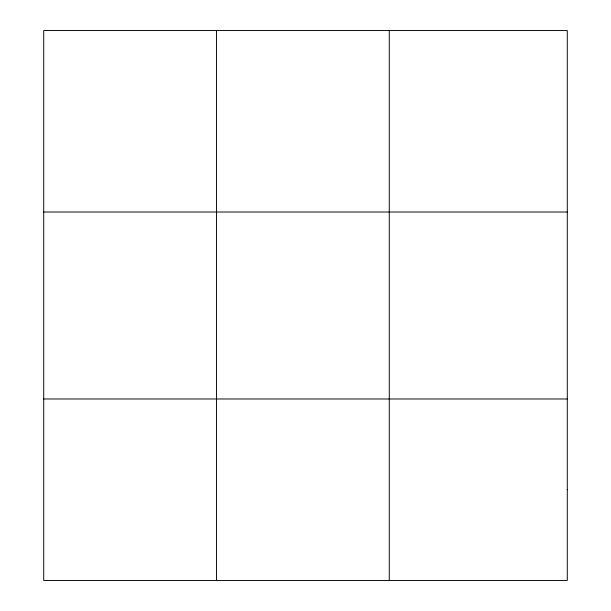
<?xml version="1.0" encoding="UTF-8"?>
<svg xmlns="http://www.w3.org/2000/svg" width="611" height="611" viewBox="0 0 611 611"><rect width="100%" height="100%" fill="white"/><g stroke="black" fill="none" stroke-linecap="round" stroke-linejoin="round"><path stroke-width="0.92" d="M216.493 580.45L216.493 30.55M389.268 580.45L389.268 30.55M43.717 212.017L567.283 212.017M43.717 398.983L567.283 398.983M567.283 489.717L567.283 580.45L43.717 580.45L43.717 30.55L567.283 30.55L567.283 489.717"/></g></svg>
